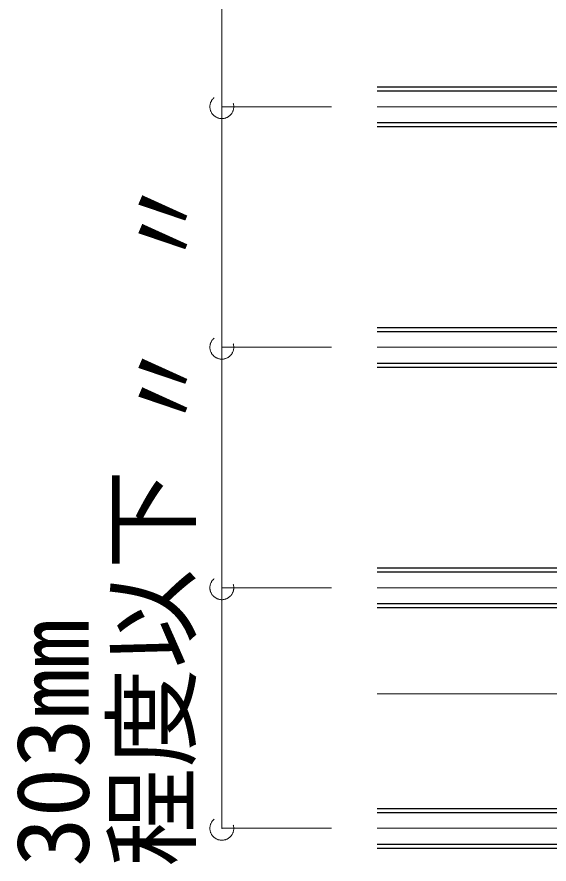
# Model space of a CAD drawing. Units: millimetres, scale not verified. Extents: x -9750 to 9750, y -6984 to 6875.
# Drawn here: x -4771 to -4101, y -4988 to -3921 of the extents above; entities that cross this region are included whole.
import ezdxf
from ezdxf.enums import TextEntityAlignment as Align

# ---------------------------------------------------------------- set-up
doc = ezdxf.new("R2010")
doc.units = ezdxf.units.MM
doc.header["$LTSCALE"] = 50
doc.header["$PDMODE"] = 32
doc.header["$PDSIZE"] = 30
doc.linetypes.add('CHAIN1', pattern=[8, 5, -1, 1, -1])
doc.linetypes.add('DASHED1', pattern=[1.8, 1.2, -0.6])
for name, color, linetype, lineweight in [('8-0_中心線', 4, 'CHAIN1', 9), ('8-3_野縁', 2, 'Continuous', 25), ('8-5_寸法', 3, 'DASHED1', 18)]:
    doc.layers.add(name, color=color, linetype=linetype, lineweight=lineweight)
doc.styles.add('ＭＳ ゴシック', font='')
doc.styles.get('ＭＳ ゴシック').set_extended_font_data('MS Gothic')

msp = doc.modelspace()

# ---------------------------------------------------------------- linework, layer by layer
at = {"layer": '8-0_中心線'}
for p, q in [((-4317.19, -4034.29), (-1347.18, -4034.29)), ((-4317.19, -4337.29), (-1347.18, -4337.29)), ((-4317.19, -4640.28), (-1347.18, -4640.28)), ((-4317.19, -4773.79), (-1148.29, -4773.79)), ((-4317.19, -4943.29), (-1347.18, -4943.29))]:
    msp.add_line(p, q, dxfattribs=at)
at = {"layer": '8-3_野縁'}
for p, q in [((-4317.19, -4009.29), (-1347.18, -4009.29)), ((-4317.19, -4014.28), (-1347.18, -4014.28)), ((-4317.19, -4054.29), (-1347.18, -4054.29)), ((-4317.19, -4059.29), (-1347.18, -4059.29)), ((-4317.19, -4312.29), (-1347.18, -4312.29)), ((-4317.19, -4317.29), (-1347.18, -4317.29)), ((-4317.19, -4357.29), (-1347.18, -4357.29)), ((-4317.19, -4362.29), (-1347.18, -4362.29)), ((-4317.19, -4615.29), (-1347.18, -4615.29)), ((-4317.19, -4620.29), (-1347.18, -4620.29)), ((-4317.19, -4660.29), (-1347.18, -4660.29)), ((-4317.19, -4665.29), (-1347.18, -4665.29)), ((-4317.19, -4918.29), (-1347.18, -4918.29)), ((-4317.19, -4923.29), (-1347.18, -4923.29)), ((-4317.19, -4963.29), (-1347.18, -4963.29)), ((-4317.19, -4968.29), (-1347.18, -4968.29))]:
    msp.add_line(p, q, dxfattribs=at)
at = {"layer": '8-5_寸法', "color": 4, "linetype": 'Continuous'}
for p, q in [((-4512.63, -4034.29), (-4512.63, -3731.29)), ((-4512.63, -4337.29), (-4512.63, -4022.29)), ((-4512.63, -4034.29), (-4374.45, -4034.29)), ((-4512.63, -4943.29), (-4374.45, -4943.29))]:
    msp.add_line(p, q, dxfattribs=at)
for points in [[(-4512.63, -4640.28), (-4512.63, -4337.29), (-4374.45, -4337.29)], [(-4512.63, -4943.29), (-4512.63, -4640.28), (-4374.45, -4640.28)]]:
    msp.add_lwpolyline(points, dxfattribs=at)
at = {"layer": '8-5_寸法', "color": 7}
for p in [(-4512.63, -4034.29), (-4512.63, -4337.29), (-4512.63, -4640.29), (-4512.63, -4943.29)]:
    msp.add_point(p, dxfattribs=at)

# ---------------------------------------------------------------- texts
at = {"layer": '8-5_寸法', "color": 4, "style": 'ＭＳ ゴシック'}
for s, p in [('〃', (-4512.63, -4242.29)), ('〃', (-4512.63, -4448.04)), ('程度以下', (-4527.64, -4991.79)), ('303mm', (-4652.64, -4991.79))]:
    msp.add_text(s, height=91.64, rotation=90, dxfattribs=at).set_placement(p, align=Align.BOTTOM_LEFT)

doc.saveas('drawing.dxf')
